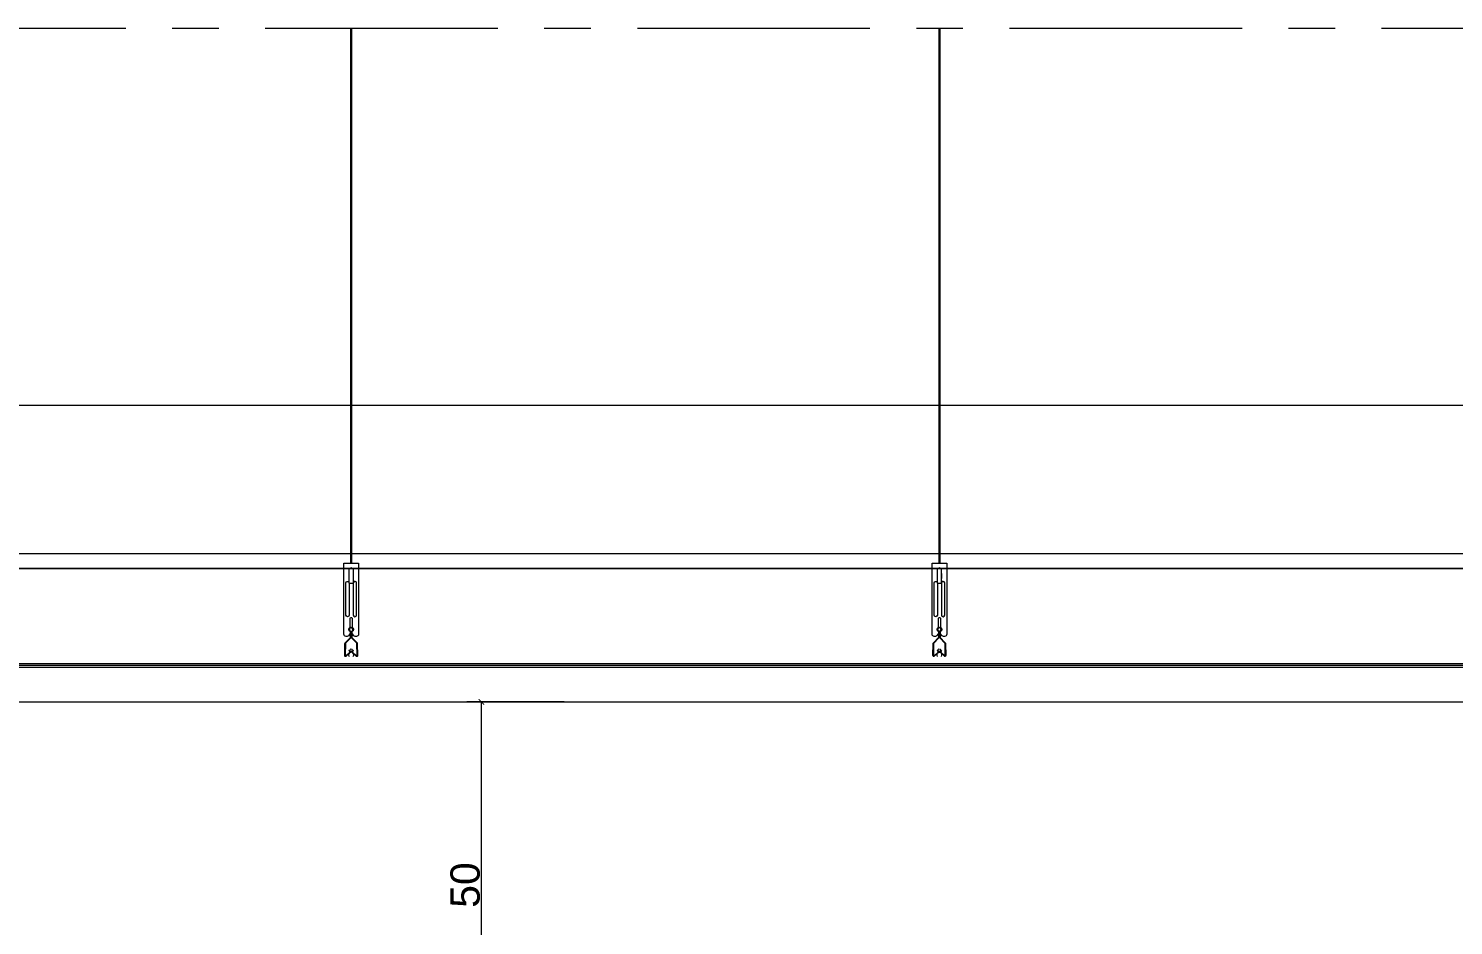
# Model space of a CAD drawing. Header units: millimetres. Extents: x 29001 to 40804, y -8833 to -5892.
# Drawn here: x 33990.3 to 34184.8, y -6785.8 to -6663.3 of the extents above; entities that cross this region are included whole.
import ezdxf

# ---------------------------------------------------------------- set-up
doc = ezdxf.new("R2010")
doc.units = ezdxf.units.MM
doc.linetypes.add('CENTER', pattern=[50.79999999999998, 31.75, -6.349999999999998, 6.349999999999998, -6.349999999999998])
doc.layers.get('0').update_dxf_attribs({"lineweight": 0})
doc.layers.get('Defpoints').update_dxf_attribs({"lineweight": 0})
for name, color, linetype, lineweight in [('xxx_Auto_Duvar_Duvar Gorunus 01', 253, 'Continuous', 0), ('xxx_Auto_Kaplama_Aluminyum', 133, 'Continuous', 0), ('xxx_Auto_Kaplama_Aluminyum Tarama', 135, 'Continuous', 0), ('xxx_Auto_Olcu_Ic', 33, 'Continuous', 0), ('xxx_Auto_Yardimci_Aks', 30, 'CENTER', 0)]:
    doc.layers.add(name, color=color, linetype=linetype, lineweight=lineweight)
doc.styles.add('AUTOBAN', font='')
doc.styles.get('AUTOBAN').set_extended_font_data('Helvetica Normal Tr')
doc.dimstyles.new('AUTO_DIM_1-20', dxfattribs={"dimtxt": 4, "dimasz": 0.75, "dimexe": 2, "dimexo": 10, "dimgap": 0.2, "dimtad": 1, "dimdec": 0, "dimrnd": 0.5, "dimdsep": 46, "dimtxsty": 'AUTOBAN', "dimblk": 'ARCHTICK', "dimcen": 2, "dimclrd": 256, "dimclre": 256, "dimclrt": 256, "dimadec": 0, "dimazin": 0, "dimtfac": 1, "dimtdec": 0, "dimtix": 1, "dimtofl": 0, "dimtmove": 1, "dimatfit": 3, "dimfxl": 1, "dimtolj": 1, "dimtzin": 0, "dimlwd": -1, "dimlwe": -1, "dimarcsym": 0})

# ---------------------------------------------------------------- blocks, each defined once
blk = doc.blocks.new('ray')
at = {"color": 240, "true_color": 0xed1f24}
for points in [[(-1, 0), (-1, -480)], [(1, 0), (1, -480)]]:
    blk.add_lwpolyline(points, dxfattribs=at)
blk.add_lwpolyline([(-1, -480), (1, -480), (1, 0), (-1, 0)], close=True, dxfattribs=at)
blk = doc.blocks.new('_ArchTick')
at = {"color": 0, "linetype": 'ByBlock', "const_width": 0.15}
blk.add_lwpolyline([(-0.5, -0.5), (0.5, 0.5)], dxfattribs=at)
blk = doc.blocks.new('*D393')
at = {"layer": 'Defpoints', "color": 0, "transparency": 16777216}
for p in [(34052.10586745509, -6755.234103156162), (34073.38482011067, -6755.234103156162, 1.552922608016871e-05), (34076.20541826336, -6805.234204612755, 129.0903229541114)]:
    blk.add_point(p, dxfattribs=at)
at = {"layer": 'xxx_Auto_Olcu_Ic', "transparency": 16777216}
for p, q in [((34063.38482011067, -6755.234103156162), (34050.10586745509, -6755.234103156162)), ((34052.10586745509, -6805.234204612755), (34052.10586745509, -6755.234103156162)), ((34066.20541826336, -6805.234204612755), (34050.10586745509, -6805.234204612755))]:
    blk.add_line(p, q, dxfattribs=at)
at = {"layer": 'xxx_Auto_Olcu_Ic', "transparency": 16777216, "xscale": 0.75, "yscale": 0.75, "zscale": 0.75}
for p, rotation in [((34052.10586745509, -6755.234103156162), 90), ((34052.10586745509, -6805.234204612755), 270)]:
    blk.add_blockref('_ArchTick', p, dxfattribs=dict(at, rotation=rotation))
at = {"layer": 'xxx_Auto_Olcu_Ic', "transparency": 16777216, "insert": (34049.90586745508, -6780.234153884466), "char_height": 4, "attachment_point": 5, "rotation": 90, "style": 'AUTOBAN'}
blk.add_mtext('\\A1;50', dxfattribs=at)

msp = doc.modelspace()

# ---------------------------------------------------------------- hatches: boundary and pattern name
at = {"layer": 'xxx_Auto_Kaplama_Aluminyum Tarama', "linetype": 'Continuous'}
h = msp.add_hatch(color=256, dxfattribs=at)
h.dxf.hatch_style = 1
edge = h.paths.add_edge_path()
edge.add_arc((34034.31635517808, -6745.344229811843), 0.2401275750876846, 87.59151930656984, 250.6563811457955)
edge.add_arc((34034.20042839727, -6745.674608828924), 0.1100000000068311, -1.0000000012769874, 70.68230158653171, ccw=False)
edge.add_line((34034.31041164375, -6745.676528593634), (34034.29737427086, -6746.423439185564))
edge.add_arc((34034.1873910244, -6746.421519420862), 0.1100000000005904, 314.0000000042565, 359.0000000029199, ccw=False)
edge.add_line((34034.26380344515, -6746.500646798893), (34033.55867501818, -6747.231581405627))
edge.add_arc((34033.5934079367, -6747.267548395646), 0.0500000000023885, 133.9999999994145, 179.0000000005912)
edge.add_line((34033.54341555194, -6747.266675775325), (34033.51366903325, -6748.920852689524))
edge.add_arc((34033.56366141801, -6748.921725309844), 0.05000000000227261, 179.0000000016333, 313.8547493125752)
edge.add_line((34033.59830304501, -6748.957780235709), (34034.14509284851, -6748.430670721697))
edge.add_arc((34034.11045122151, -6748.394615795838), 0.04999999999642071, 313.8547493176297, 404.0000000007596)
edge.add_line((34034.14641821152, -6748.359882877317), (34034.01443312114, -6748.223208315248))
edge.add_line((34034.01443312114, -6748.223208315248), (34034.05759350915, -6748.181528813024))
edge.add_line((34034.05759350915, -6748.181528813024), (34034.18957859954, -6748.318203375085))
edge.add_arc((34034.1104512215, -6748.394615795836), 0.110000000003224, -46.14525068882472, 43.99999999859199, ccw=False)
edge.add_line((34034.18666280089, -6748.473936632741), (34033.6398729974, -6749.001046146746))
edge.add_arc((34033.56366141801, -6748.921725309844), 0.1099999999959139, 178.9999999991306, 313.8547493094271, ccw=False)
edge.add_line((34033.45367817154, -6748.919805545134), (34033.48342469022, -6747.265628630936))
edge.add_arc((34033.5934079367, -6747.267548395643), 0.1100000000079446, 133.9999999999785, 179.0000000006177, ccw=False)
edge.add_line((34033.51699551594, -6747.188421017599), (34034.22212394293, -6746.457486410873))
edge.add_arc((34034.18739102441, -6746.421519420865), 0.04999999998882913, 314.0000000028286, 359.0000000055105)
edge.add_line((34034.23738340916, -6746.422392041182), (34034.25042078204, -6745.675481449238))
edge.add_arc((34034.20042839728, -6745.67460882892), 0.05000000000222499, 359.0000000047594, 430.6823015910373)
edge.add_arc((34034.31629648227, -6745.344264058326), 0.3000758221768167, 88.06166894957931, 250.6699725941532, ccw=False)
edge.add_arc((34034.33659589515, -6745.344264058326), 0.3000758221758583, -70.6699725941532, 91.93833105042069, ccw=False)
edge.add_arc((34034.45246398014, -6745.67460882892), 0.05000000000032492, 109.3176984089628, 180.9999999952406)
edge.add_line((34034.40247159538, -6745.675481449238), (34034.41550896825, -6746.422392041182))
edge.add_arc((34034.46550135301, -6746.421519420857), 0.04999999999507711, 181.0000000037224, 226.0000000036871)
edge.add_line((34034.43076843449, -6746.457486410873), (34035.13589686147, -6747.188421017599))
edge.add_arc((34035.05948444072, -6747.267548395635), 0.1100000000024351, 0.9999999951854761, 45.999999997059774, ccw=False)
edge.add_line((34035.16946768718, -6747.265628630936), (34035.19921420587, -6748.919805545134))
edge.add_arc((34035.08923095941, -6748.921725309842), 0.1100000000006856, -133.8547493115036, 0.9999999999221245, ccw=False)
edge.add_line((34035.01301938001, -6749.001046146746), (34034.46622957652, -6748.473936632741))
edge.add_arc((34034.5424411559, -6748.394615795836), 0.1099999999978814, 135.9999999987753, 226.1452506915575, ccw=False)
edge.add_line((34034.46331377787, -6748.318203375085), (34034.59529886825, -6748.181528813024))
edge.add_line((34034.59529886825, -6748.181528813024), (34034.63845925628, -6748.223208315248))
edge.add_line((34034.63845925628, -6748.223208315248), (34034.50647416589, -6748.359882877317))
edge.add_arc((34034.54244115591, -6748.394615795838), 0.04999999999593593, 135.9999999992404, 226.1452506823703)
edge.add_line((34034.50779952891, -6748.430670721697), (34035.05458933241, -6748.957780235709))
edge.add_arc((34035.08923095941, -6748.921725309844), 0.05000000000101157, 226.1452506874248, 360.9999999983667)
edge.add_line((34035.13922334417, -6748.920852689524), (34035.10947682548, -6747.266675775325))
edge.add_arc((34035.05948444072, -6747.267548395646), 0.05000000000228848, 0.9999999994087607, 46.00000000058546)
edge.add_line((34035.09421735924, -6747.231581405627), (34034.38908893226, -6746.500646798893))
edge.add_arc((34034.46550135301, -6746.421519420854), 0.110000000000652, 181.0000000013431, 226.0000000014314, ccw=False)
edge.add_line((34034.35551810655, -6746.423439185564), (34034.34248073367, -6745.676528593634))
edge.add_arc((34034.45246398015, -6745.674608828924), 0.1100000000080081, 109.31769841346829, 181.0000000012769, ccw=False)
edge.add_arc((34034.33653719933, -6745.344229811843), 0.2401275750883851, 289.3436188542045, 452.4084806934301)
h = msp.add_hatch(color=256, dxfattribs=at)
h.dxf.hatch_style = 1
edge = h.paths.add_edge_path()
edge.add_arc((34114.61635517808, -6745.344229811843), 0.2401275750876846, 87.59151930656984, 250.6563811457955)
edge.add_arc((34114.50042839727, -6745.674608828924), 0.1100000000068311, -1.0000000012769874, 70.68230158653171, ccw=False)
edge.add_line((34114.61041164375, -6745.676528593634), (34114.59737427087, -6746.423439185564))
edge.add_arc((34114.4873910244, -6746.421519420862), 0.1100000000005904, 314.0000000042565, 359.0000000029199, ccw=False)
edge.add_line((34114.56380344515, -6746.500646798893), (34113.85867501818, -6747.231581405627))
edge.add_arc((34113.8934079367, -6747.267548395646), 0.0500000000023885, 133.9999999994145, 179.0000000005912)
edge.add_line((34113.84341555194, -6747.266675775325), (34113.81366903325, -6748.920852689524))
edge.add_arc((34113.86366141801, -6748.921725309844), 0.05000000000227261, 179.0000000016333, 313.8547493125752)
edge.add_line((34113.89830304501, -6748.957780235709), (34114.44509284851, -6748.430670721697))
edge.add_arc((34114.41045122151, -6748.394615795838), 0.04999999999642071, 313.8547493176297, 404.0000000007596)
edge.add_line((34114.44641821153, -6748.359882877317), (34114.31443312114, -6748.223208315248))
edge.add_line((34114.31443312114, -6748.223208315248), (34114.35759350916, -6748.181528813024))
edge.add_line((34114.35759350916, -6748.181528813024), (34114.48957859955, -6748.318203375085))
edge.add_arc((34114.41045122151, -6748.394615795836), 0.110000000003224, -46.14525068882472, 43.99999999859199, ccw=False)
edge.add_line((34114.4866628009, -6748.473936632741), (34113.9398729974, -6749.001046146746))
edge.add_arc((34113.86366141801, -6748.921725309844), 0.1099999999959139, 178.9999999991306, 313.8547493094271, ccw=False)
edge.add_line((34113.75367817155, -6748.919805545134), (34113.78342469023, -6747.265628630936))
edge.add_arc((34113.8934079367, -6747.267548395643), 0.1100000000079446, 133.9999999999785, 179.0000000006177, ccw=False)
edge.add_line((34113.81699551595, -6747.188421017599), (34114.52212394293, -6746.457486410873))
edge.add_arc((34114.48739102441, -6746.421519420865), 0.04999999998882913, 314.0000000028286, 359.0000000055105)
edge.add_line((34114.53738340916, -6746.422392041182), (34114.55042078204, -6745.675481449238))
edge.add_arc((34114.50042839728, -6745.67460882892), 0.05000000000222499, 359.0000000047594, 430.6823015910373)
edge.add_arc((34114.61629648227, -6745.344264058326), 0.3000758221768167, 88.06166894957931, 250.6699725941532, ccw=False)
edge.add_arc((34114.63659589515, -6745.344264058326), 0.3000758221758583, -70.6699725941532, 91.93833105042069, ccw=False)
edge.add_arc((34114.75246398014, -6745.67460882892), 0.05000000000032492, 109.3176984089628, 180.9999999952406)
edge.add_line((34114.70247159538, -6745.675481449238), (34114.71550896826, -6746.422392041182))
edge.add_arc((34114.76550135301, -6746.421519420857), 0.04999999999507711, 181.0000000037224, 226.0000000036871)
edge.add_line((34114.73076843449, -6746.457486410873), (34115.43589686148, -6747.188421017599))
edge.add_arc((34115.35948444072, -6747.267548395635), 0.1100000000024351, 0.9999999951854761, 45.999999997059774, ccw=False)
edge.add_line((34115.46946768719, -6747.265628630936), (34115.49921420588, -6748.919805545134))
edge.add_arc((34115.38923095941, -6748.921725309842), 0.1100000000006856, -133.8547493115036, 0.9999999999221245, ccw=False)
edge.add_line((34115.31301938002, -6749.001046146746), (34114.76622957652, -6748.473936632741))
edge.add_arc((34114.8424411559, -6748.394615795836), 0.1099999999978814, 135.9999999987753, 226.1452506915575, ccw=False)
edge.add_line((34114.76331377787, -6748.318203375085), (34114.89529886826, -6748.181528813024))
edge.add_line((34114.89529886826, -6748.181528813024), (34114.93845925628, -6748.223208315248))
edge.add_line((34114.93845925628, -6748.223208315248), (34114.8064741659, -6748.359882877317))
edge.add_arc((34114.84244115591, -6748.394615795838), 0.04999999999593593, 135.9999999992404, 226.1452506823703)
edge.add_line((34114.80779952891, -6748.430670721697), (34115.35458933241, -6748.957780235709))
edge.add_arc((34115.38923095941, -6748.921725309844), 0.05000000000101157, 226.1452506874248, 360.9999999983667)
edge.add_line((34115.43922334417, -6748.920852689524), (34115.40947682548, -6747.266675775325))
edge.add_arc((34115.35948444072, -6747.267548395646), 0.05000000000228848, 0.9999999994087607, 46.00000000058546)
edge.add_line((34115.39421735924, -6747.231581405627), (34114.68908893227, -6746.500646798893))
edge.add_arc((34114.76550135302, -6746.421519420854), 0.110000000000652, 181.0000000013431, 226.0000000014314, ccw=False)
edge.add_line((34114.65551810655, -6746.423439185564), (34114.64248073367, -6745.676528593634))
edge.add_arc((34114.75246398015, -6745.674608828924), 0.1100000000080081, 109.31769841346829, 181.0000000012769, ccw=False)
edge.add_arc((34114.63653719934, -6745.344229811843), 0.2401275750883851, 289.3436188542045, 452.4084806934301)

# ---------------------------------------------------------------- linework, layer by layer
at = {"layer": 'xxx_Auto_Duvar_Duvar Gorunus 01', "elevation": 1.555565433175587e-05}
msp.add_lwpolyline([(33776.91262018542, -6714.734250763762), (34409.9483301664, -6714.734250638998)], dxfattribs=at)
at = {"layer": 'xxx_Auto_Kaplama_Aluminyum', "linetype": 'Continuous', "elevation": 1.552922608016871e-05}
for points in [[(33802.48276549543, -6750.234103156159), (34366.9722879999, -6750.234103156159), (34366.9722879999, -6750.034103156162), (34362.9722879999, -6750.034103156162)], [(34362.77228799989, -6750.034103156162), (33802.48276549543, -6750.034103156162), (33802.48276549543, -6750.234103156159)], [(33802.48276549543, -6755.234103156159), (33802.48276549543, -6750.234103156159), (34267.29263194652, -6750.234103156159), (34267.29263194652, -6750.534103156162), (33802.78276549545, -6750.534103156162), (33802.78276549545, -6755.234103156159), (33802.48276549543, -6755.234103156159)], [(33802.78276549545, -6755.234103156159), (34366.67228799989, -6755.234103156159)]]:
    msp.add_lwpolyline(points, dxfattribs=at)
at = {"layer": 'xxx_Auto_Kaplama_Aluminyum Tarama', "linetype": 'Continuous', "elevation": 0.02128134744976151}
for points in [[(34034.43484832351, -6736.294253815562), (34034.43484832351, -6663.401500566746), (34034.23484832351, -6663.401500566746), (34034.23484832351, -6736.294253815562), (34034.43484832351, -6736.294253815562)], [(34114.73484832351, -6736.294253815562), (34114.73484832351, -6663.401500566746), (34114.53484832351, -6663.401500566746), (34114.53484832351, -6736.294253815562), (34114.73484832351, -6736.294253815562)]]:
    msp.add_lwpolyline(points, dxfattribs=at)
at = {"layer": 'xxx_Auto_Kaplama_Aluminyum Tarama', "linetype": 'Continuous'}
for points in [[(34034.21112394938, -6745.644067055975), (34034.21019872968, -6745.825529131209, -0.1670210187951861), (34034.16732859224, -6745.948247125118), (34033.95490486936, -6746.217991535123, -0.2298553345124115), (34033.79777760642, -6746.294253815562), (34033.63484832351, -6746.294253815562, -0.414213562373095), (34033.33484832351, -6745.994253815566), (34033.33484832351, -6745.344253815558), (34033.33484832351, -6736.294253815562), (34035.33484832351, -6736.294253815562), (34035.33484832351, -6745.344253815558), (34035.33484832351, -6745.994253815566, -0.414213562373095), (34035.03484832351, -6746.294253815562), (34034.87187151445, -6746.294253815562, -0.2298791865212481), (34034.71473303907, -6746.217977295782), (34034.50270984814, -6745.948691296791, -0.1683082223114845), (34034.45984832351, -6745.824967816574), (34034.45984832351, -6745.644986331092)], [(34114.51112394938, -6745.644067055975), (34114.51019872969, -6745.825529131209, -0.1670210187951861), (34114.46732859224, -6745.948247125118), (34114.25490486936, -6746.217991535123, -0.2298553345124115), (34114.09777760642, -6746.294253815562), (34113.93484832352, -6746.294253815562, -0.414213562373095), (34113.63484832351, -6745.994253815566), (34113.63484832351, -6745.344253815558), (34113.63484832351, -6736.294253815562), (34115.63484832351, -6736.294253815562), (34115.63484832351, -6745.344253815558), (34115.63484832351, -6745.994253815566, -0.414213562373095), (34115.33484832352, -6746.294253815562), (34115.17187151445, -6746.294253815562, -0.2298791865212481), (34115.01473303908, -6746.217977295782), (34114.80270984814, -6745.948691296791, -0.1683082223114845), (34114.75984832351, -6745.824967816574), (34114.75984832351, -6745.644986331092)], [(34033.61682892435, -6738.994255667414, -0.7782010563127194), (34034.0265202751, -6738.890435906316, -0.7782010563127194)], [(34034.05282906052, -6739.047052111906), (34034.05284027257, -6743.394254542894, -1), (34033.61684027257, -6743.394255667394), (34033.61682892435, -6738.994255667414)], [(34034.61684832351, -6739.047052111906), (34034.61684832351, -6743.394253815561, 1), (34035.05284832351, -6743.394253815561), (34035.05284832351, -6738.994253815566, 0.8606588514743224), (34034.62652027509, -6738.930039921084)], [(34113.91682892435, -6738.994255667414, -0.7782010563127194), (34114.3265202751, -6738.890435906316, -0.7782010563127194)], [(34114.35282906052, -6739.047052111906), (34114.35284027257, -6743.394254542894, -1), (34113.91684027257, -6743.394255667394), (34113.91682892435, -6738.994255667414)], [(34114.91684832351, -6739.047052111906), (34114.91684832351, -6743.394253815561, 1), (34115.35284832351, -6743.394253815561), (34115.35284832351, -6738.994253815566, 0.8606588514743224), (34114.9265202751, -6738.930039921084)], [(34034.21112401483, -6745.644067100184, -0.6639957217494764), (34034.20984832351, -6745.044998106809), (34034.20984832351, -6743.819253815564, -0.414213562373095), (34034.33484832351, -6743.694253815564, -0.414213562373095), (34034.45984832351, -6743.819253815564), (34034.45984832351, -6744.88750799666), (34034.45984832351, -6745.043541785577, -0.6708769564085252), (34034.45984832349, -6745.644986331092)], [(34114.51112401483, -6745.644067100184, -0.6639957217494764), (34114.50984832351, -6745.044998106809), (34114.50984832351, -6743.819253815564, -0.414213562373095), (34114.63484832351, -6743.694253815564, -0.414213562373095), (34114.75984832351, -6743.819253815564), (34114.75984832351, -6744.88750799666), (34114.75984832351, -6745.043541785577, -0.6708769564085252), (34114.7598483235, -6745.644986331092)]]:
    msp.add_lwpolyline(points, format="xyb", dxfattribs=at)
for points in [[(34034.0265202751, -6737.724253815562), (34034.00984832351, -6737.724253815562), (34034.00984832351, -6738.374253815564), (34034.0265202751, -6738.374253815564)], [(34034.65984832351, -6737.724253815562), (34034.62652027509, -6737.724253815562)], [(34034.62652027509, -6738.374253815564), (34034.65984832351, -6738.374253815564), (34034.65984832351, -6737.724253815562)], [(34114.3265202751, -6737.724253815562), (34114.30984832352, -6737.724253815562), (34114.30984832352, -6738.374253815564), (34114.3265202751, -6738.374253815564)], [(34114.95984832352, -6737.724253815562), (34114.9265202751, -6737.724253815562)], [(34114.9265202751, -6738.374253815564), (34114.95984832352, -6738.374253815564), (34114.95984832352, -6737.724253815562)]]:
    msp.add_lwpolyline(points, dxfattribs=at)
at = {"layer": 'xxx_Auto_Kaplama_Aluminyum Tarama', "linetype": 'Continuous', "elevation": 0.02128134744976151}
for points in [[(34034.0265202751, -6737.047253815566), (34034.0265202751, -6739.047052111906), (34034.62652027509, -6739.047052111906), (34034.62652027509, -6737.047253815566)], [(34114.3265202751, -6737.047253815566), (34114.3265202751, -6739.047052111906), (34114.9265202751, -6739.047052111906), (34114.9265202751, -6737.047253815566)]]:
    msp.add_lwpolyline(points, close=True, dxfattribs=at)
for points in [[(34034.32644618871, -6745.10431436044, 0.8621483829797075), (34034.23681704769, -6745.570801959584, -0.323387817173792), (34034.31041164375, -6745.676528593634), (34034.29737427086, -6746.423439185564, -0.1989123673796755), (34034.26380344515, -6746.500646798893), (34033.55867501818, -6747.231581405627, 0.1989123673794683), (34033.54341555194, -6747.266675775325), (34033.51366903325, -6748.920852689524, 0.6672622929553111), (34033.59830304501, -6748.957780235709), (34034.14509284851, -6748.430670721697, 0.4149562718548156), (34034.14641821152, -6748.359882877317), (34034.01443312114, -6748.223208315248), (34034.05759350915, -6748.181528813024), (34034.18957859954, -6748.318203375085, -0.4149562718546954), (34034.18666280089, -6748.473936632741), (34033.6398729974, -6749.001046146746, -0.6672622929554645), (34033.45367817154, -6748.919805545134), (34033.48342469022, -6747.265628630936, -0.1989123673796804), (34033.51699551594, -6747.188421017599), (34034.22212394293, -6746.457486410873, 0.1989123673793452), (34034.23738340916, -6746.422392041182), (34034.25042078204, -6745.675481449238, 0.3233878171730738), (34034.21696869292, -6745.627423888312, -0.8586814861176363), (34034.32644618871, -6745.044359936124, -0.8586814861176363), (34034.4359236845, -6745.627423888312, 0.3233878171730738), (34034.40247159538, -6745.675481449238), (34034.41550896825, -6746.422392041182, 0.1989123673793452), (34034.43076843449, -6746.457486410873), (34035.13589686147, -6747.188421017599, -0.1989123673796804), (34035.16946768718, -6747.265628630936), (34035.19921420587, -6748.919805545134, -0.6672622929554645), (34035.01301938001, -6749.001046146746), (34034.46622957652, -6748.473936632741, -0.4149562718546954), (34034.46331377787, -6748.318203375085), (34034.59529886825, -6748.181528813024), (34034.63845925628, -6748.223208315248), (34034.50647416589, -6748.359882877317, 0.4149562718548156), (34034.50779952891, -6748.430670721697), (34035.05458933241, -6748.957780235709, 0.6672622929553111), (34035.13922334417, -6748.920852689524), (34035.10947682548, -6747.266675775325, 0.1989123673794683), (34035.09421735924, -6747.231581405627), (34034.38908893226, -6746.500646798893, -0.1989123673796755), (34034.35551810655, -6746.423439185564), (34034.34248073367, -6745.676528593634, -0.323387817173792), (34034.41607532973, -6745.570801959584, 0.8621483829797075)], [(34114.62644618871, -6745.10431436044, 0.8621483829797075), (34114.53681704769, -6745.570801959584, -0.323387817173792), (34114.61041164375, -6745.676528593634), (34114.59737427087, -6746.423439185564, -0.1989123673796755), (34114.56380344515, -6746.500646798893), (34113.85867501818, -6747.231581405627, 0.1989123673794683), (34113.84341555194, -6747.266675775325), (34113.81366903325, -6748.920852689524, 0.6672622929553111), (34113.89830304501, -6748.957780235709), (34114.44509284851, -6748.430670721697, 0.4149562718548156), (34114.44641821153, -6748.359882877317), (34114.31443312114, -6748.223208315248), (34114.35759350916, -6748.181528813024), (34114.48957859955, -6748.318203375085, -0.4149562718546954), (34114.4866628009, -6748.473936632741), (34113.9398729974, -6749.001046146746, -0.6672622929554645), (34113.75367817155, -6748.919805545134), (34113.78342469023, -6747.265628630936, -0.1989123673796804), (34113.81699551595, -6747.188421017599), (34114.52212394293, -6746.457486410873, 0.1989123673793452), (34114.53738340916, -6746.422392041182), (34114.55042078204, -6745.675481449238, 0.3233878171730738), (34114.51696869292, -6745.627423888312, -0.8586814861176363), (34114.62644618871, -6745.044359936124, -0.8586814861176363), (34114.7359236845, -6745.627423888312, 0.3233878171730738), (34114.70247159538, -6745.675481449238), (34114.71550896826, -6746.422392041182, 0.1989123673793452), (34114.73076843449, -6746.457486410873), (34115.43589686148, -6747.188421017599, -0.1989123673796804), (34115.46946768719, -6747.265628630936), (34115.49921420588, -6748.919805545134, -0.6672622929554645), (34115.31301938002, -6749.001046146746), (34114.76622957652, -6748.473936632741, -0.4149562718546954), (34114.76331377787, -6748.318203375085), (34114.89529886826, -6748.181528813024), (34114.93845925628, -6748.223208315248), (34114.8064741659, -6748.359882877317, 0.4149562718548156), (34114.80779952891, -6748.430670721697), (34115.35458933241, -6748.957780235709, 0.6672622929553111), (34115.43922334417, -6748.920852689524), (34115.40947682548, -6747.266675775325, 0.1989123673794683), (34115.39421735924, -6747.231581405627), (34114.68908893227, -6746.500646798893, -0.1989123673796755), (34114.65551810655, -6746.423439185564), (34114.64248073367, -6745.676528593634, -0.323387817173792), (34114.71607532973, -6745.570801959584, 0.8621483829797075)]]:
    msp.add_lwpolyline(points, format="xyb", close=True, dxfattribs=at)
at = {"layer": 'xxx_Auto_Kaplama_Aluminyum Tarama', "linetype": 'Continuous'}
for centre, radius, start, end in [((34034.33483825214, -6737.099400794548), 0.165032940430616, 18.41993823284644, 161.5800617671536), ((34114.63483825214, -6737.099400794548), 0.165032940430616, 18.41993823284644, 161.5800617671536), ((34034.27685923388, -6748.164489777868), 0.15, 90, 270), ((34034.27685923388, -6748.164489777868), 0.15, 90, 270), ((34034.37603314353, -6748.164489777868), 0.15, 270, 90), ((34034.37603314353, -6748.164489777868), 0.15, 270, 90), ((34114.57685923389, -6748.164489777868), 0.15, 90, 270), ((34114.57685923389, -6748.164489777868), 0.15, 90, 270), ((34114.67603314354, -6748.164489777868), 0.15, 270, 90), ((34114.67603314354, -6748.164489777868), 0.15, 270, 90), ((34034.32685923388, -6748.824489777864), 0.35, 98.2132107016178, 216.7908250009143), ((34034.32685923388, -6748.824489777864), 0.35, 98.2132107016178, 216.7908250009143), ((34034.32603314354, -6748.824489777864), 0.35, 323.2091749990857, 81.78678929838223), ((34034.32603314354, -6748.824489777864), 0.35, 323.2091749990857, 81.78678929838223), ((34114.62685923388, -6748.824489777864), 0.35, 98.2132107016178, 216.7908250009143), ((34114.62685923388, -6748.824489777864), 0.35, 98.2132107016178, 216.7908250009143), ((34114.62603314354, -6748.824489777864), 0.35, 323.2091749990857, 81.78678929838223), ((34114.62603314354, -6748.824489777864), 0.35, 323.2091749990857, 81.78678929838223)]:
    msp.add_arc(centre, radius, start, end, dxfattribs=at)
at = {"layer": 'xxx_Auto_Yardimci_Aks'}
msp.add_lwpolyline([(33776.91262018542, -7170.234105257401), (34409.9483301664, -7170.234105257401), (34409.9483301664, -6663.307519027418), (33776.91262018542, -6663.307519027418)], close=True, dxfattribs=at)

# ---------------------------------------------------------------- block references
at = {"color": 240, "true_color": 0xed1f24, "rotation": 270}
msp.add_blockref('ray', (34324.71808199018, -6736.034103156162, 1.552922608016871e-05), dxfattribs=at)

# ---------------------------------------------------------------- dimensions: what is measured, and where the dimension line sits
at = {"layer": 'xxx_Auto_Olcu_Ic'}
dim = msp.add_linear_dim(base=(34052.10586745509, -6755.234103156162), p1=(34076.20541826334, -6805.234204612751, 129.0903229541114), p2=(34073.38482011066, -6755.234103156158, 1.552922608016871e-05), angle=90, dimstyle='AUTO_DIM_1-20', dxfattribs=at)
dim.commit()
dim.dimension.update_dxf_attribs({"geometry": '*D393', "text_midpoint": (34049.90586745508, -6780.234153884466)})

doc.saveas('drawing.dxf')
